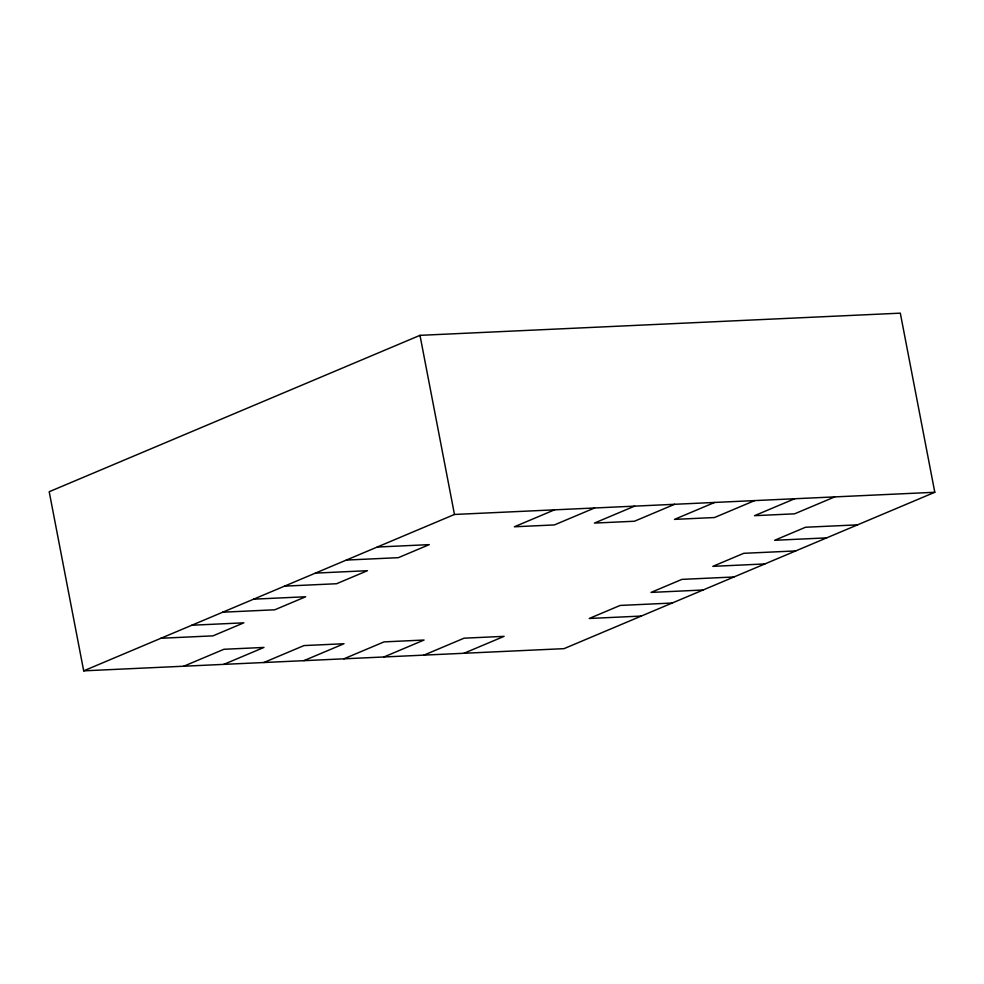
<?xml version="1.0" encoding="UTF-8"?>
<svg xmlns="http://www.w3.org/2000/svg" width="984" height="984" viewBox="0 0 984 984"><rect width="100%" height="100%" fill="white"/><g stroke="black" fill="none" stroke-linecap="round" stroke-linejoin="round"><path stroke-width="1.48" d="M419.983 335.347L49.2 491.729L83.689 670.842L564.016 648.653L934.8 492.271L900.311 313.158L419.983 335.347L454.473 514.46L83.689 670.842M183.762 666.217L223.934 649.28L263.958 647.435L223.786 664.372M554.546 509.835L514.374 526.784L554.398 524.927L594.57 507.99M263.81 662.527L303.982 645.578L344.006 643.733L303.847 660.67M634.594 506.133L594.422 523.082L634.459 521.237L674.618 504.288M343.871 658.825L384.043 641.888L424.067 640.031L383.895 656.98M714.655 502.443L674.483 519.38L714.507 517.535L754.679 500.585M423.919 655.123L464.091 638.186L504.115 636.341L463.956 653.278M794.703 498.74L754.531 515.678L794.568 513.832L834.727 496.895M454.473 514.46L934.8 492.271M377.229 547.043L429.258 544.632L398.36 557.67L346.331 560.068M857.556 524.853L805.515 527.252L774.617 540.29L826.658 537.879M315.433 573.106L367.462 570.695L336.565 583.733L284.536 586.132M795.761 550.917L743.719 553.316L712.822 566.353L764.863 563.943M253.638 599.17L305.667 596.759L274.77 609.797L222.741 612.196M733.966 576.981L681.924 579.379L651.027 592.417L703.056 590.006M191.831 625.234L243.872 622.823L212.975 635.861L160.933 638.259M672.158 603.044L620.129 605.443L589.231 618.481L641.26 616.07"/></g></svg>
